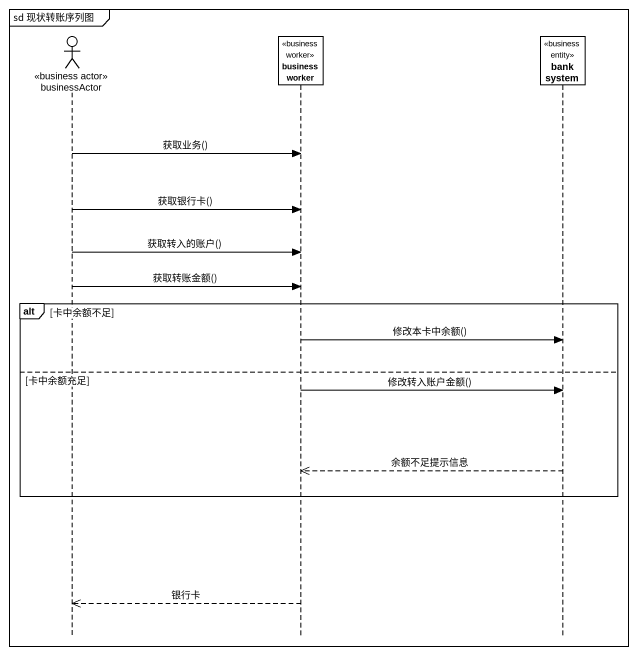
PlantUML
@startuml
mainframe sd 现状转账序列图
hide footbox
actor businessActor <<business actor>>
participant "business worker" as business_worker <<business worker>>
participant "bank system" as bank_system <<business entity>>

businessActor -> business_worker : 获取业务()
businessActor -> business_worker : 获取银行卡()
businessActor -> business_worker : 获取转入的账户()
businessActor -> business_worker : 获取转账金额()
alt 卡中余额不足
  business_worker -> bank_system : 修改本卡中余额()
else 卡中余额充足
  business_worker -> bank_system : 修改转入账户金额()
  bank_system -->> business_worker : 余额不足提示信息
end
business_worker -->> businessActor : 银行卡
@enduml
